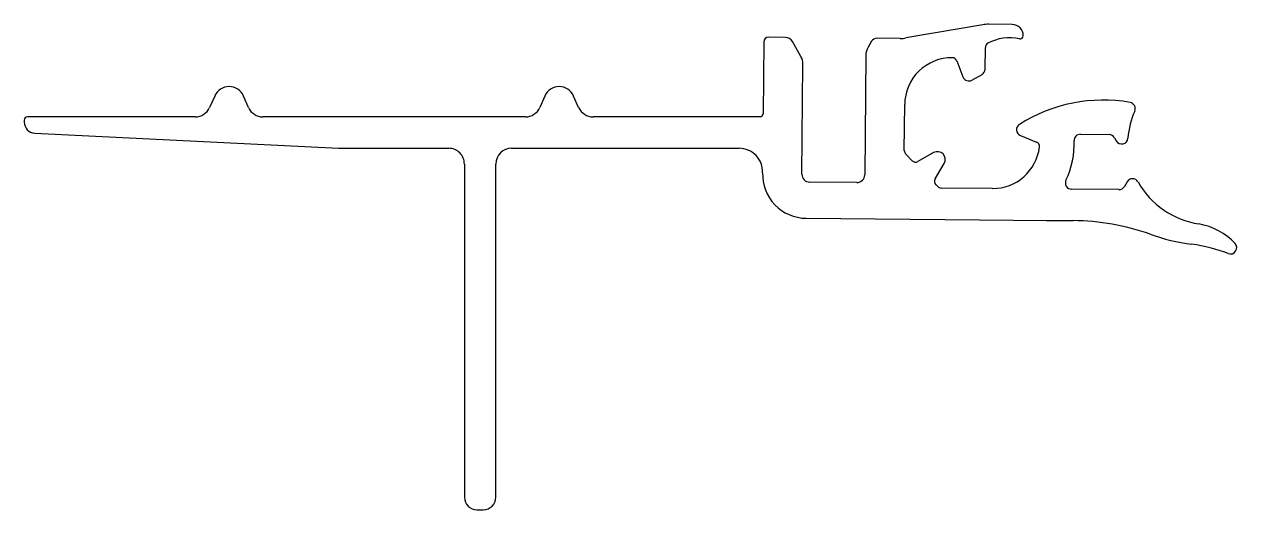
# Model space of a CAD drawing. Extents: x 554.9 to 632, y 567.5 to 598.4.
import ezdxf

# ---------------------------------------------------------------- set-up
doc = ezdxf.new("R2010")
doc.units = 0
doc.layers.get('0').update_dxf_attribs({"linetype": 'CONTINUOUS'})

msp = doc.modelspace()

# ---------------------------------------------------------------- linework, layer by layer
at = {"color": 7}
for p, q in [((615.878, 598.329), (610.986, 597.484)), ((617.756, 598.344), (616.236, 598.358)), ((601.946, 597.231), (601.906, 592.662)), ((603.333, 597.519), (602.248, 597.528)), ((604.304, 596.31), (603.764, 597.265)), ((608.8, 597.271), (608.577, 596.892)), ((610.629, 597.455), (609.148, 597.468)), ((608.439, 596.394), (608.372, 588.778)), ((616.031, 595.506), (616.043, 596.887)), ((604.372, 588.813), (604.433, 595.809)), ((614.216, 596.038), (614.614, 595.002)), ((615.185, 594.797), (615.828, 595.161)), ((567.018, 593.79), (566.696, 593.06)), ((569.17, 593.06), (568.848, 593.79)), ((588.018, 593.79), (587.696, 593.06)), ((590.17, 593.06), (589.848, 593.79)), ((610.886, 590.314), (610.911, 593.256)), ((565.781, 592.464), (555.102, 592.464)), ((586.781, 592.464), (570.085, 592.464)), ((601.706, 592.464), (591.085, 592.464)), ((554.902, 592.264), (554.902, 592.13)), ((555.567, 591.431), (574.902, 590.464)), ((618.272, 591.28), (619.301, 590.864)), ((622.089, 591.359), (623.908, 591.343)), ((624.253, 591.14), (624.367, 590.939)), ((574.902, 590.464), (581.902, 590.464)), ((585.903, 590.464), (600.378, 590.464)), ((611.391, 589.675), (610.972, 590.101)), ((612.75, 590.189), (611.752, 589.624)), ((582.902, 589.464), (582.902, 568.264)), ((584.902, 568.264), (584.902, 589.464)), ((612.845, 588.512), (613.427, 589.5)), ((607.868, 588.283), (604.868, 588.309)), ((613.011, 588.026), (612.89, 588.15)), ((616.481, 587.908), (613.223, 587.936)), ((624.535, 587.837), (621.526, 587.864)), ((625.059, 588.333), (624.883, 588.034)), ((604.646, 586.011), (615.658, 585.915)), ((615.658, 585.915), (619.928, 585.877)), ((619.928, 585.877), (621.63, 585.863)), ((583.702, 567.464), (584.102, 567.464))]:
    msp.add_line(p, q, dxfattribs=at)
for centre, radius, start, end in [((616.219, 596.356), 2.002, 89.50484, 99.79261), ((617.75, 597.644), 0.7, 358.48828, 89.46922), ((602.246, 597.228), 0.3, 89.52372, 179.47626), ((603.328, 597.018), 0.5, 29.5033, 89.49668), ((609.145, 597.068), 0.4, 89.50331, 149.49667), ((610.652, 599.379), 1.925, 269.2982, 279.99796), ((616.343, 596.884), 0.3, 117.8501, 179.49999), ((617.605, 594.497), 3, 78.36167, 117.84974), ((618.25, 597.631), 0.2, 258.36156, 358.48793), ((603.429, 595.816), 1.005, 359.57256, 29.42742), ((609.443, 596.383), 1.005, 149.57255, 179.42742), ((613.911, 593.23), 3, 89.46601, 179.50051), ((613.936, 595.93), 0.3, 21.0276, 89.46051), ((615.631, 595.51), 0.4, 299.5033, 359.49667), ((614.988, 595.146), 0.4, 201.05761, 299.46357), ((567.933, 593.387), 1, 23.80439, 156.19558), ((588.933, 593.387), 1, 23.80439, 156.19558), ((623.548, 583.533), 10, 80.24175, 122.26755), ((625.174, 592.994), 0.4, 335.94234, 80.19132), ((555.102, 592.264), 0.2, 89.99999, 179.99998), ((565.781, 593.464), 1, 269.99969, 336.19484), ((570.085, 593.464), 1, 203.80593, 269.99999), ((586.781, 593.464), 1, 270.00051, 336.19245), ((591.085, 593.464), 1, 203.80593, 269.99999), ((601.706, 592.664), 0.2, 269.99999, 359.49999), ((630.115, 590.786), 5.011, 155.91724, 176.2922), ((555.603, 592.13), 0.7, 180.02031, 267.11726), ((618.422, 591.651), 0.4, 122.2652, 247.9804), ((619.188, 590.586), 0.3, 353.16402, 67.96904), ((616.468, 590.712), 5.222, 334.18536, 2.50832), ((622.086, 590.959), 0.4, 89.52783, 182.54303), ((623.905, 590.943), 0.4, 29.5029, 89.49641), ((624.715, 591.136), 0.4, 209.49883, 356.31681), ((581.902, 589.464), 1, 359.99999, 90.00041), ((585.903, 589.464), 1, 89.99999, 179.97627), ((600.373, 588.964), 1.5, 357.95563, 89.81172), ((611.189, 590.313), 0.303, 179.74134, 224.25864), ((612.996, 589.753), 0.5, 329.49879, 119.50118), ((616.508, 590.908), 3, 269.49973, 353.15437), ((611.605, 589.885), 0.3, 224.50984, 299.49013), ((604.671, 588.811), 2.8, 177.95553, 269.50046), ((604.872, 588.809), 0.5, 179.52372, 269.47626), ((607.872, 588.783), 0.5, 269.52371, 359.47626), ((613.104, 588.36), 0.3, 149.50984, 224.49013), ((625.403, 588.13), 0.4, 29.68497, 149.50325), ((613.227, 588.239), 0.303, 224.74134, 269.25864), ((621.53, 588.264), 0.4, 154.20242, 269.42239), ((624.538, 588.237), 0.4, 269.5033, 329.49667), ((630.483, 591.026), 5.447, 209.68917, 260.87687), ((621.494, 570.834), 15.029, 70.44524, 89.48119), ((628.985, 581.698), 4, 42.6579, 80.87838), ((630.882, 597.255), 13.01, 250.43128, 262.47046), ((627.865, 574.434), 10.01, 68.78108, 82.46849), ((631.633, 584.138), 0.4, 248.77353, 42.65881), ((583.703, 568.264), 0.8, 180.02371, 269.97627), ((584.102, 568.264), 0.8, 270.02372, 359.97626)]:
    msp.add_arc(centre, radius, start, end, dxfattribs=at)

doc.saveas('drawing.dxf')
